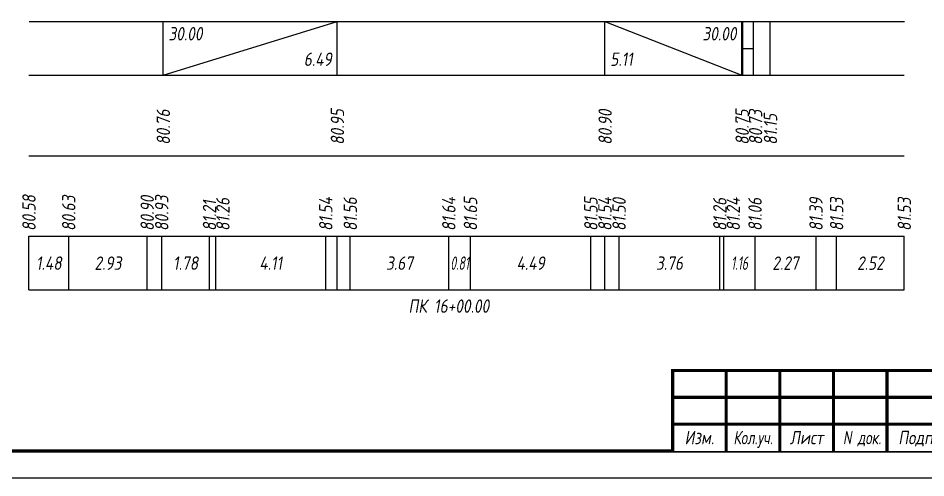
# Model space of a CAD drawing. Extents: x -717 to 1451, y -133302 to 233.
# Drawn here: x 77.9 to 247.2, y -24931.4 to -24845.8 of the extents above; entities that cross this region are included whole.
import ezdxf
from ezdxf.enums import TextEntityAlignment as Align

# ---------------------------------------------------------------- set-up
doc = ezdxf.new("R2010")
doc.units = 0
for name, color, linetype in [('Зарамочное оформление', 7, 'Continuous'), ('Код_510', 7, 'Continuous'), ('Код_516', 1, 'Continuous'), ('Подписи поперечников', 7, 'Continuous'), ('Таблица', 7, 'Continuous')]:
    doc.layers.add(name, color=color, linetype=linetype)
doc.styles.add('М', font='romand.shx', dxfattribs={"width": 0.8, "oblique": 10, "height": 2.5})

# ---------------------------------------------------------------- blocks, each defined once
blk = doc.blocks.new('Штамп')
at = {"linetype": 'Continuous'}
blk.add_wipeout([(199.95, -411.25), (384.95, -411.25), (384.95, -426.25), (199.95, -426.25)], dxfattribs=at).dxf.layer = 'Зарамочное оформление'
at = {"layer": 'Зарамочное оформление', "linetype": 'Continuous', "lineweight": -3, "const_width": 0.6, "flags": 128}
for points in [[(199.95, -426.25), (199.95, -411.25), (384.95, -411.25)], [(209.95, -411.25), (209.95, -426.25)], [(219.95, -411.25), (219.95, -426.25)], [(229.95, -411.25), (229.95, -426.25)], [(239.95, -411.25), (239.95, -426.25)], [(199.95, -416.25), (264.95, -416.25)], [(199.95, -421.25), (264.95, -421.25)]]:
    blk.add_lwpolyline(points, dxfattribs=at)
at = {"layer": 'Зарамочное оформление', "linetype": 'Continuous', "style": 'М', "oblique": 10}
for s, width, p in [('Изм.', 0.8, (204.95, -423.75)), ('Кол.уч.', 0.7, (214.95, -423.75)), ('Лист', 0.8, (224.95, -423.75)), ('N док.', 0.7, (235.28, -423.75)), ('Подпись', 0.8, (247.45, -423.75))]:
    blk.add_text(s, height=2.5, dxfattribs=dict(at, width=width)).set_placement(p, align=Align.MIDDLE_CENTER)
blk = doc.blocks.new('шифр')
blk.add_blockref('Штамп', (0, -24560))

msp = doc.modelspace()

# ---------------------------------------------------------------- linework, layer by layer
at = {"flags": 128}
msp.add_lwpolyline([(-30.054, -24931.421), (389.946, -24931.421), (389.946, -24634.421), (-30.054, -24634.421)], close=True, dxfattribs=at)
at = {"const_width": 0.6, "flags": 128}
msp.add_lwpolyline([(-10.054, -24926.421), (384.946, -24926.421), (384.946, -24639.421), (-10.054, -24639.421)], close=True, dxfattribs=at)
at = {"layer": 'Код_510'}
for p, q in [((79.946, -24896.421), (79.946, -24886.421)), ((87.359, -24896.421), (87.359, -24886.421)), ((101.992, -24896.421), (101.992, -24886.421)), ((104.702, -24896.421), (104.702, -24886.421)), ((113.609, -24896.421), (113.609, -24886.421)), ((114.764, -24896.421), (114.764, -24886.421)), ((135.29, -24896.421), (135.29, -24886.421)), ((137.411, -24896.421), (137.411, -24886.421)), ((139.865, -24896.421), (139.865, -24886.421)), ((158.234, -24896.421), (158.234, -24886.421)), ((162.267, -24896.421), (162.267, -24886.421)), ((184.714, -24896.421), (184.714, -24886.421)), ((187.327, -24896.421), (187.327, -24886.421)), ((189.982, -24896.421), (189.982, -24886.421)), ((208.764, -24896.421), (208.764, -24886.421)), ((209.507, -24896.421), (209.507, -24886.421)), ((215.326, -24896.421), (215.326, -24886.421)), ((226.694, -24896.421), (226.694, -24886.421)), ((230.541, -24896.421), (230.541, -24886.421)), ((243.156, -24896.421), (243.156, -24886.421))]:
    msp.add_line(p, q, dxfattribs=at)
at = {"layer": 'Код_516'}
for p, q in [((104.946, -24856.421), (104.946, -24846.421)), ((104.946, -24856.421), (137.411, -24846.421)), ((137.411, -24856.421), (137.411, -24846.421)), ((187.327, -24856.421), (187.327, -24846.421)), ((187.327, -24846.421), (212.875, -24856.421)), ((212.875, -24856.421), (212.875, -24846.421)), ((213.027, -24856.421), (213.027, -24846.421)), ((215.027, -24856.421), (215.027, -24846.421)), ((218.156, -24856.421), (218.156, -24846.421)), ((213.027, -24851.421), (215.027, -24851.421))]:
    msp.add_line(p, q, dxfattribs=at)
at = {"layer": 'Таблица'}
for p, q in [((80, -24846.421), (243.21, -24846.421)), ((79.946, -24856.421), (243.156, -24856.421)), ((79.946, -24871.421), (243.156, -24871.421)), ((79.946, -24886.421), (243.156, -24886.421)), ((79.946, -24896.421), (243.156, -24896.421))]:
    msp.add_line(p, q, dxfattribs=at)

# ---------------------------------------------------------------- texts
at = {"layer": 'Код_510', "style": 'М', "oblique": 10, "width": 0.8}
for s, p in [('80.58', (79.946, -24885.421)), ('80.63', (87.359, -24885.421)), ('80.90', (101.992, -24885.421)), ('80.93', (104.702, -24885.421)), ('81.26', (116.109, -24885.421)), ('81.54', (135.29, -24885.421)), ('81.56', (139.865, -24885.421)), ('81.64', (158.234, -24885.421)), ('81.65', (162.267, -24885.421)), ('81.55', (184.714, -24885.421)), ('81.54', (187.327, -24885.421)), ('81.50', (189.982, -24885.421)), ('81.26', (208.764, -24885.421)), ('81.24', (211.264, -24885.421)), ('81.06', (215.326, -24885.421)), ('81.39', (226.694, -24885.421)), ('81.53', (230.541, -24885.421)), ('81.53', (243.156, -24885.421)), ('81.21', (113.609, -24885.421))]:
    msp.add_text(s, height=2.5, rotation=90, dxfattribs=at).set_placement(p, align=Align.MIDDLE_LEFT)
at = {"layer": 'Код_510', "style": 'М', "oblique": 10}
for s, width, p in [('1.48', 0.8, (83.653, -24891.421)), ('2.93', 0.8, (94.676, -24891.421)), ('1.78', 0.8, (109.156, -24891.421)), ('4.11', 0.8, (125.027, -24891.421)), ('3.67', 0.8, (149.049, -24891.421)), ('0.81', 0.6, (160.251, -24891.421)), ('4.49', 0.8, (173.491, -24891.421)), ('3.76', 0.8, (199.373, -24891.421)), ('1.16', 0.6, (212.417, -24891.421)), ('2.27', 0.8, (221.01, -24891.421)), ('2.52', 0.8, (236.848, -24891.421))]:
    msp.add_text(s, height=2.5, dxfattribs=dict(at, width=width)).set_placement(p, align=Align.MIDDLE_CENTER)
at = {"layer": 'Код_516', "style": 'М', "oblique": 10, "width": 0.8}
msp.add_text('30.00', height=2.5, dxfattribs=at).set_placement((105.946, -24847.421), align=Align.TOP_LEFT)
msp.add_text('30.00', height=2.5, dxfattribs=at).set_placement((211.875, -24847.421), align=Align.TOP_RIGHT)
msp.add_text('6.49', height=2.5, dxfattribs=at).set_placement((136.411, -24855.421), align=Align.BOTTOM_RIGHT)
msp.add_text('5.11', height=2.5, dxfattribs=at).set_placement((188.327, -24855.421), align=Align.BOTTOM_LEFT)
for s, p in [('80.95', (137.465, -24869.371)), ('80.76', (105, -24869.371)), ('80.90', (187.382, -24869.371)), ('80.75', (212.93, -24869.371)), ('80.73', (215.43, -24869.371)), ('81.15', (218.21, -24869.371))]:
    msp.add_text(s, height=2.5, rotation=90, dxfattribs=at).set_placement(p, align=Align.MIDDLE_LEFT)
at = {"layer": 'Подписи поперечников', "style": 'М', "oblique": 10, "width": 0.8}
msp.add_text('ПК 16+00.00', height=2.5, dxfattribs=at).set_placement((158.234, -24901.421), align=Align.BOTTOM_CENTER)

# ---------------------------------------------------------------- next in the draw order: block references
msp.add_blockref('шифр', (0, 59.829))

doc.saveas('drawing.dxf')
